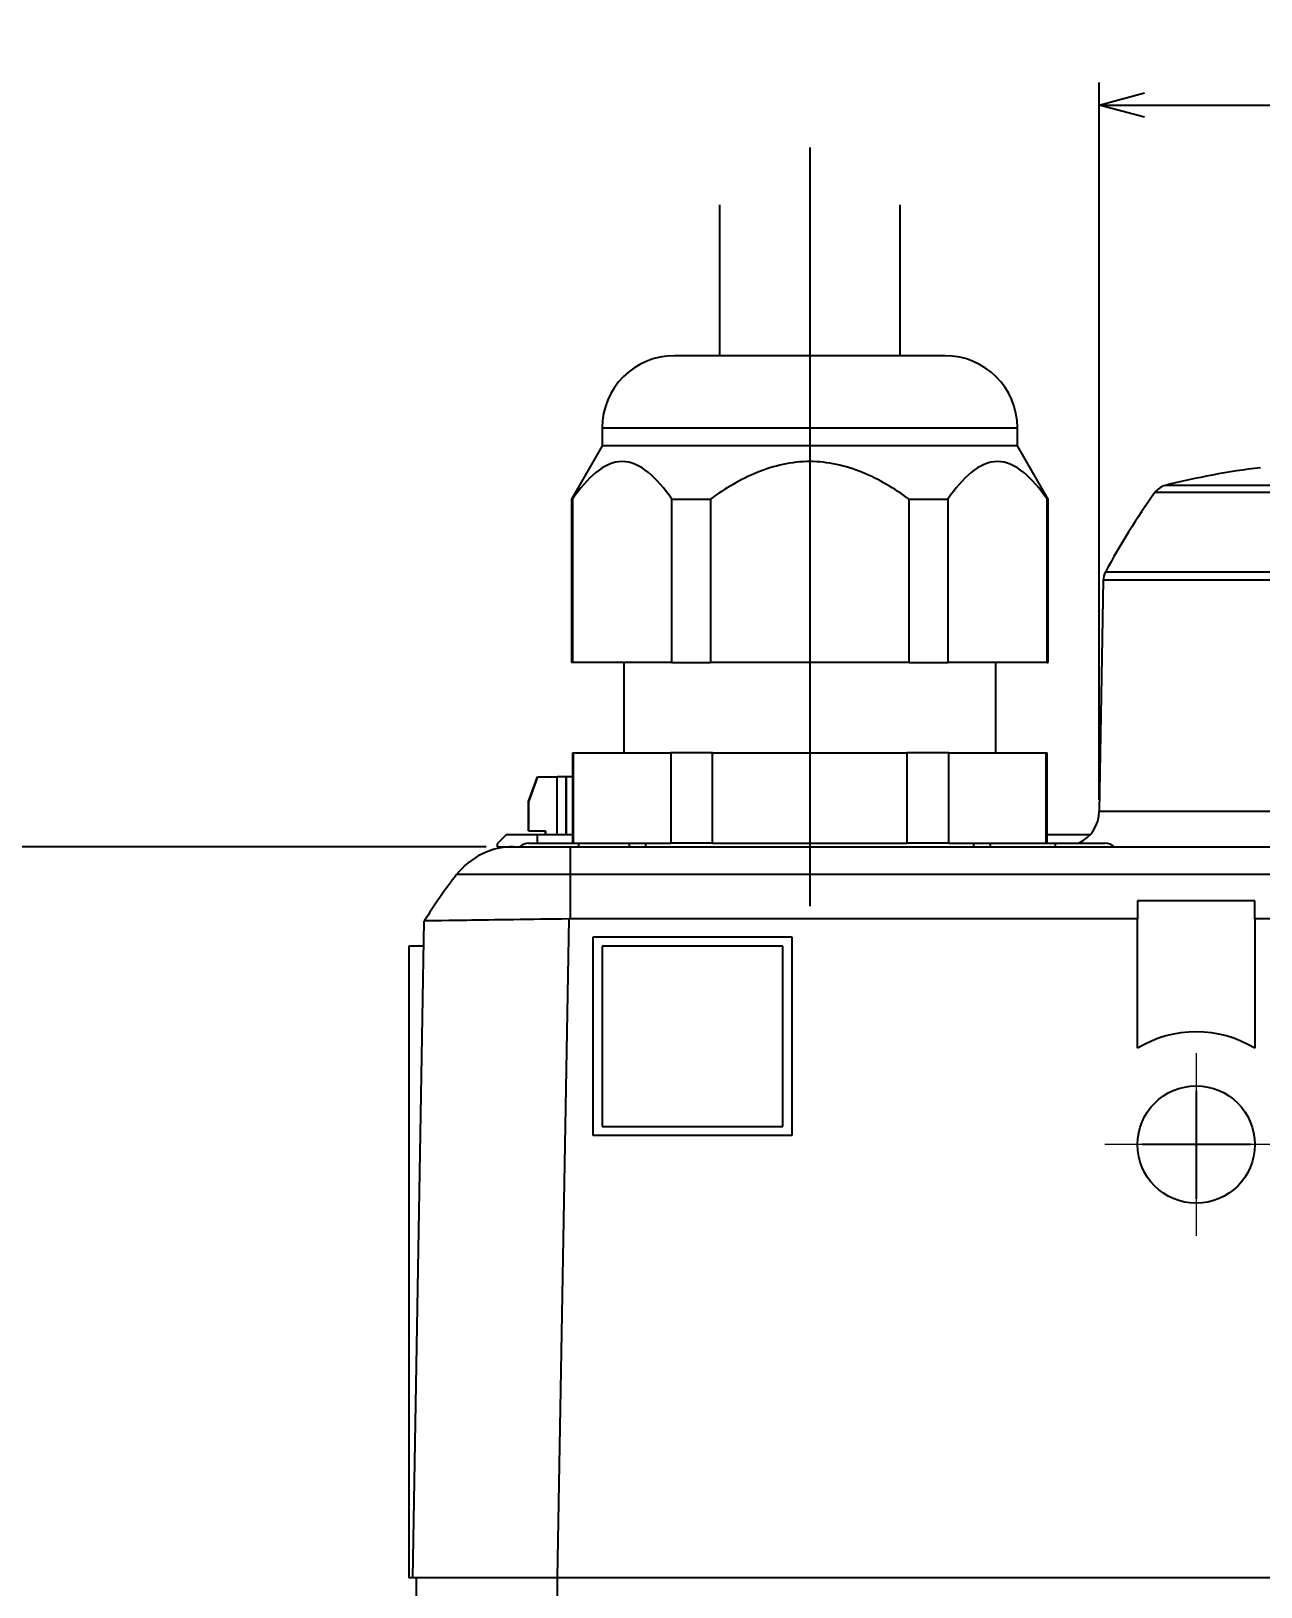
# Model space of a CAD drawing. Header units: millimetres. Extents: x -16130 to 36813, y -8099 to 27484.
# Drawn here: x 30017.7 to 30085.8, y 17994.6 to 18080.8 of the extents above; entities that cross this region are included whole.
import ezdxf

# ---------------------------------------------------------------- set-up
doc = ezdxf.new("R2010")
doc.units = ezdxf.units.MM
doc.header["$LTSCALE"] = 6
doc.header["$PDMODE"] = 99
doc.header["$PDSIZE"] = 1
doc.linetypes.add('CENTER2', pattern=[28.575, 19.05, -3.175, 3.175, -3.175])
doc.layers.add('05_CENTER', color=4, linetype='CENTER2', lineweight=13)
doc.layers.add('08_DIM', color=3, linetype='Continuous', lineweight=13)
doc.layers.add('Default', color=7, linetype='Continuous')
doc.styles.add('KSS_TXT', font='txt.shx', dxfattribs={"bigfont": 'extfont2.shx'})
doc.dimstyles.new('KSS_DIM', dxfattribs={"dimtxt": 3, "dimasz": 2.5, "dimexe": 1.25, "dimexo": 0.625, "dimtad": 1, "dimdsep": 46, "dimtxsty": 'KSS_TXT', "dimblk": 'OPEN30', "dimcen": 0, "dimazin": 2, "dimtfac": 0.75, "dimtmove": 0, "dimatfit": 3, "dimldrblk": 'OPEN30', "dimfxl": 1, "dimtolj": 1, "dimarcsym": 0})

# ---------------------------------------------------------------- blocks, each defined once
blk = doc.blocks.new('_Open30')
at = {"color": 0, "linetype": 'ByBlock', "lineweight": -2}
for p, q in [((-1, 0.268), (0, 0)), ((0, 0), (-1, -0.268)), ((0, 0), (-1, 0))]:
    blk.add_line(p, q, dxfattribs=at)
blk = doc.blocks.new('*D3042')
at = {"layer": '08_DIM', "color": 0, "lineweight": -2, "transparency": 16777216}
for p, q in [((30042.894, 18035.648), (30013.99, 18035.648)), ((30015.24, 17955.148), (30015.24, 18033.148)), ((30043.792, 17952.648), (30013.99, 17952.648))]:
    blk.add_line(p, q, dxfattribs=at)
at = {"layer": 'Defpoints', "color": 0, "transparency": 16777216}
for p in [(30015.24, 18035.648), (30043.519, 18035.648), (30044.417, 17952.648)]:
    blk.add_point(p, dxfattribs=at)
at = {"layer": '08_DIM', "color": 0, "lineweight": -2, "transparency": 16777216, "xscale": 2.5, "yscale": 2.5, "zscale": 2.5}
for p, rotation in [((30015.24, 18035.648), 90), ((30015.24, 17952.648), 270)]:
    blk.add_blockref('_Open30', p, dxfattribs=dict(at, rotation=rotation))
at = {"layer": '08_DIM', "color": 0, "transparency": 16777216, "insert": (30013.115, 17994.148), "char_height": 3, "attachment_point": 5, "rotation": 90, "style": 'KSS_TXT'}
blk.add_mtext('\\A1;83', dxfattribs=at)
blk = doc.blocks.new('*D3044')
at = {"layer": '08_DIM', "color": 0, "lineweight": -2, "transparency": 16777216}
for p, q in [((30076.853, 18038.238), (30076.853, 18077.983)), ((30178.784, 18038.238), (30178.784, 18077.983)), ((30079.353, 18076.733), (30176.284, 18076.733))]:
    blk.add_line(p, q, dxfattribs=at)
at = {"layer": 'Defpoints', "color": 0, "transparency": 16777216}
for p in [(30178.784, 18076.733), (30076.853, 18037.613), (30178.784, 18037.613)]:
    blk.add_point(p, dxfattribs=at)
at = {"layer": '08_DIM', "color": 0, "lineweight": -2, "transparency": 16777216, "xscale": 2.5, "yscale": 2.5, "zscale": 2.5, "rotation": 180}
blk.add_blockref('_Open30', (30076.853, 18076.733), dxfattribs=at)
at = {"layer": '08_DIM', "color": 0, "lineweight": -2, "transparency": 16777216, "xscale": 2.5, "yscale": 2.5, "zscale": 2.5}
blk.add_blockref('_Open30', (30178.784, 18076.733), dxfattribs=at)
at = {"layer": '08_DIM', "color": 0, "transparency": 16777216, "insert": (30127.819, 18078.858), "char_height": 3, "attachment_point": 5, "style": 'KSS_TXT'}
blk.add_mtext('\\A1;101.93', dxfattribs=at)
blk = doc.blocks.new('SEANNOT_GROUP4')
at = {"layer": 'Default', "color": 136}
for p, q in [((74.555, 89.574), (74.555, 86.574)), ((76.055, 88.074), (73.055, 88.074))]:
    blk.add_line(p, q, dxfattribs=at)
blk = doc.blocks.new('140.096b')
at = {"color": 0}
for p, q in [((-149.4, 94.231), (-149.4, 52.205)), ((-154.4, 91.061), (-154.4, 82.7)), ((-144.4, 82.7), (-144.4, 91.061)), ((-141.9, 82.7), (-156.9, 82.7)), ((-160.9, 78.7), (-160.9, 77.7)), ((-160.9, 78.7), (-137.9, 78.7)), ((-137.9, 77.7), (-137.9, 78.7)), ((-160.9, 77.7), (-162.6, 74.756)), ((-137.9, 77.7), (-160.9, 77.7)), ((-136.2, 74.756), (-137.9, 77.7)), ((-34.518, 75.122), (-130.282, 75.122)), ((-35.085, 75.51), (-129.715, 75.51)), ((-162.6, 74.756), (-162.6, 65.7)), ((-162.542, 74.756), (-162.6, 74.756)), ((-162.542, 74.756), (-162.542, 65.7)), ((-157.043, 74.756), (-154.899, 74.756)), ((-157.043, 65.7), (-157.043, 74.756)), ((-154.899, 74.756), (-154.899, 65.7)), ((-143.901, 74.756), (-141.757, 74.756)), ((-143.901, 65.7), (-143.901, 74.756)), ((-141.757, 74.756), (-141.757, 65.7)), ((-136.258, 74.756), (-136.2, 74.756)), ((-136.258, 65.7), (-136.258, 74.756)), ((-136.2, 65.7), (-136.2, 74.756)), ((-31.777, 70.715), (-133.023, 70.715)), ((-133.142, 70.259), (-133.366, 57.465)), ((-31.658, 70.259), (-133.142, 70.259)), ((-162.542, 65.7), (-162.6, 65.7)), ((-157.043, 65.7), (-162.542, 65.7)), ((-159.7, 65.7), (-159.7, 60.7)), ((-157.043, 65.7), (-154.899, 65.7)), ((-143.901, 65.7), (-154.899, 65.7)), ((-143.901, 65.7), (-141.757, 65.7)), ((-136.258, 65.7), (-141.757, 65.7)), ((-139.1, 60.7), (-139.1, 65.7)), ((-136.258, 65.7), (-136.2, 65.7)), ((-162.55, 60.7), (-162.55, 55.7)), ((-162.55, 60.7), (-162.481, 60.7)), ((-162.481, 60.7), (-157.103, 60.7)), ((-162.481, 55.7), (-162.481, 60.7)), ((-157.103, 60.7), (-157.103, 55.7)), ((-154.778, 60.7), (-157.103, 60.7)), ((-154.778, 60.7), (-144.022, 60.7)), ((-154.778, 55.7), (-154.778, 60.7)), ((-144.022, 60.7), (-144.022, 55.7)), ((-141.697, 60.7), (-144.022, 60.7)), ((-141.697, 60.7), (-136.319, 60.7)), ((-141.697, 55.7), (-141.697, 60.7)), ((-136.319, 60.7), (-136.319, 55.7)), ((-136.319, 60.7), (-136.25, 60.7)), ((-136.25, 55.7), (-136.25, 60.7)), ((-164.974, 58), (-164.474, 59.373)), ((-164.473, 59.373), (-164.973, 58)), ((-164.474, 59.373), (-164.947, 58.073)), ((-164.474, 59.373), (-164.947, 58.073)), ((-164.947, 58.073), (-164.474, 59.373)), ((-164.947, 58.073), (-164.474, 59.373)), ((-164.474, 59.373), (-164.474, 59.373)), ((-164.474, 59.373), (-164.474, 59.373)), ((-164.474, 59.373), (-164.474, 59.373)), ((-164.474, 59.373), (-164.474, 59.373)), ((-164.473, 59.373), (-164.474, 59.373)), ((-164.473, 59.373), (-163.393, 59.373)), ((-163.393, 56.173), (-163.393, 59.373)), ((-162.893, 59.373), (-163.393, 59.373)), ((-162.893, 59.373), (-162.893, 59.373)), ((-162.893, 56.173), (-162.893, 59.373)), ((-162.893, 59.373), (-162.893, 56.173)), ((-162.55, 59.373), (-162.893, 59.373)), ((-164.974, 58), (-164.973, 58)), ((-164.974, 56.373), (-164.974, 58)), ((-164.973, 58), (-164.973, 56.373)), ((-164.947, 58.073), (-164.947, 58.073)), ((-164.947, 58.073), (-164.947, 58.073)), ((-133.366, 57.465), (-83.9, 57.465)), ((-166.2, 56.173), (-166.7, 55.673)), ((-166.2, 56.173), (-164.5, 56.173)), ((-164.973, 56.373), (-164.974, 56.373)), ((-164.973, 56.373), (-164.043, 56.373)), ((-164.5, 56.173), (-164.5, 55.7)), ((-164.5, 56.173), (-162.55, 56.173)), ((-164.044, 56.373), (-164.044, 56.173)), ((-164.043, 56.173), (-164.043, 56.373)), ((-136.25, 56.173), (-133.898, 56.173)), ((-133.898, 56.173), (-133.898, 56.141)), ((-166.7, 55.5), (-166.7, 55.673)), ((-166.7, 55.5), (-165.802, 55.5)), ((-165.802, 55.5), (-162.674, 55.5)), ((-164.952, 55.7), (-162.55, 55.7)), ((-162.674, 55.5), (-162.674, 53.952)), ((-162.674, 55.5), (9.905, 55.5)), ((-162.55, 55.7), (-162.481, 55.7)), ((-162.481, 55.7), (-157.103, 55.7)), ((-162.202, 55.7), (-162.202, 55.5)), ((-159.4, 55.7), (-159.4, 55.5)), ((-158.48, 55.5), (-158.48, 55.7)), ((-154.778, 55.7), (-157.103, 55.7)), ((-154.778, 55.7), (-144.022, 55.7)), ((-141.697, 55.7), (-144.022, 55.7)), ((-141.697, 55.7), (-136.319, 55.7)), ((-140.32, 55.5), (-140.32, 55.7)), ((-139.4, 55.5), (-139.4, 55.7)), ((-136.319, 55.7), (-136.25, 55.7)), ((-136.25, 55.7), (-135.802, 55.7)), ((-135.802, 55.7), (-135.802, 55.5)), ((-135.802, 55.7), (-133.052, 55.7)), ((-162.674, 53.952), (-168.962, 53.952)), ((-162.674, 53.952), (-162.674, 51.5)), ((9.905, 53.952), (-162.674, 53.952)), ((-131.25, 52.5), (-131.25, 51.5)), ((-124.75, 52.5), (-131.25, 52.5)), ((-124.75, 51.5), (-124.75, 52.5)), ((-171.383, 15), (-170.747, 51.385)), ((-162.744, 51.5), (-163.381, 15)), ((-162.674, 51.5), (-162.744, 51.5)), ((-131.25, 51.5), (-162.674, 51.5)), ((-131.25, 44.339), (-131.25, 51.5)), ((-124.75, 51.5), (-124.75, 44.339)), ((-41.25, 51.5), (-124.75, 51.5)), ((-171.6, 50), (-171.6, 15)), ((-170.772, 50), (-171.6, 50)), ((-161.4, 39.5), (-161.4, 50.5)), ((-161.4, 50.5), (-150.4, 50.5)), ((-160.9, 50), (-160.9, 40)), ((-150.9, 50), (-160.9, 50)), ((-150.9, 40), (-150.9, 50)), ((-150.4, 50.5), (-150.4, 39.5)), ((-160.9, 40), (-150.9, 40)), ((-150.4, 39.5), (-161.4, 39.5)), ((-171.383, 15), (-171.6, 15)), ((-163.381, 15), (-171.383, 15)), ((-171.2, 15), (-171.2, 13)), ((-163.399, 15), (-163.399, 13)), ((10.623, 15), (-163.381, 15))]:
    blk.add_line(p, q, dxfattribs=at)
blk.add_circle((-128, 39), 3.25, dxfattribs=at)
for centre, radius, start, end in [((-156.9, 78.7), 4, 90, 180), ((-141.9, 78.7), 4, 0, 90), ((-119.545, 35.674), 41.114, 96.82646, 104.322), ((-96.813, 51.244), 41.114, 144.49421, 151.73167), ((-129.468, 74.541), 1, 104.322, 144.49421), ((-132.143, 70.242), 1, 151.73167, 179), ((-135.365, 57.5), 2, 295.84193, 359), ((-165.802, 51.5), 4, 90, 142.19496), ((-164.952, 54.95), 0.75, 90, 132.83343), ((-133.052, 54.95), 0.75, 47.16657, 90), ((-145.259, 35.563), 30, 142.19496, 148.16946), ((-128, 39), 6.25, 58.66775, 121.33225)]:
    blk.add_arc(centre, radius, start, end, dxfattribs=at)
for points, knots in [([(-157.043, 74.756), (-157.444, 75.335), (-157.87, 75.849), (-158.799, 76.609), (-159.293, 76.834), (-160.29, 76.834), (-160.787, 76.608), (-161.707, 75.856), (-162.136, 75.341), (-162.542, 74.756)], [0, 0, 0, 0, 0.25, 0.25, 0.5, 0.5, 0.75, 0.75, 1, 1, 1, 1]), ([(-143.901, 74.756), (-144.707, 75.337), (-145.555, 75.849), (-147.415, 76.61), (-148.404, 76.834), (-150.398, 76.834), (-151.391, 76.607), (-153.23, 75.856), (-154.096, 75.335), (-154.899, 74.756)], [0, 0, 0, 0, 0.25, 0.25, 0.5, 0.5, 0.75, 0.75, 1, 1, 1, 1]), ([(-136.258, 74.756), (-136.66, 75.335), (-137.085, 75.849), (-138.014, 76.609), (-138.509, 76.834), (-139.506, 76.834), (-140.002, 76.608), (-140.922, 75.856), (-141.352, 75.341), (-141.757, 74.756)], [0, 0, 0, 0, 0.25, 0.25, 0.5, 0.5, 0.75, 0.75, 1, 1, 1, 1]), ([(-162.744, 51.5), (-163.801, 51.485), (-164.838, 51.47), (-166.775, 51.442), (-167.662, 51.43), (-169.877, 51.398), (-170.747, 51.385), (-170.747, 51.385)], [0, 0, 0, 0, 0.25, 0.25, 0.5, 0.5, 1, 1, 1, 1])]:
    blk.add_open_spline(points, degree=3, knots=knots, dxfattribs=at)
at = {"layer": '05_CENTER', "color": 0}
for p, q in [((-128, 44.06), (-128, 33.94)), ((-122.94, 39), (-133.06, 39))]:
    blk.add_line(p, q, dxfattribs=at)
at = {"layer": '05_CENTER', "color": 0, "xscale": 2, "yscale": 2, "zscale": 2}
blk.add_blockref('SEANNOT_GROUP4', (-277.11, -137.149), dxfattribs=at)

msp = doc.modelspace()

# ---------------------------------------------------------------- block references
at = {"color": 4}
msp.add_blockref('140.096b', (30210.2187, 17980.14824), dxfattribs=at)

# ---------------------------------------------------------------- dimensions: what is measured, and where the dimension line sits
at = {"layer": '08_DIM'}
dim = msp.add_linear_dim(base=(30178.7844, 18076.73301), p1=(30076.853, 18037.61334), p2=(30178.7844, 18037.61334), dimstyle='KSS_DIM', dxfattribs=at)
dim.commit()
dim.dimension.update_dxf_attribs({"geometry": '*D3044', "text_midpoint": (30127.8187, 18078.85801)})
dim = msp.add_linear_dim(base=(30015.23954, 18035.64824), p1=(30044.41698, 17952.64824), p2=(30043.5187, 18035.64824), angle=90, dimstyle='KSS_DIM', dxfattribs=at)
dim.commit()
dim.dimension.update_dxf_attribs({"geometry": '*D3042', "text_midpoint": (30013.11454, 17994.14824)})

doc.saveas('drawing.dxf')
